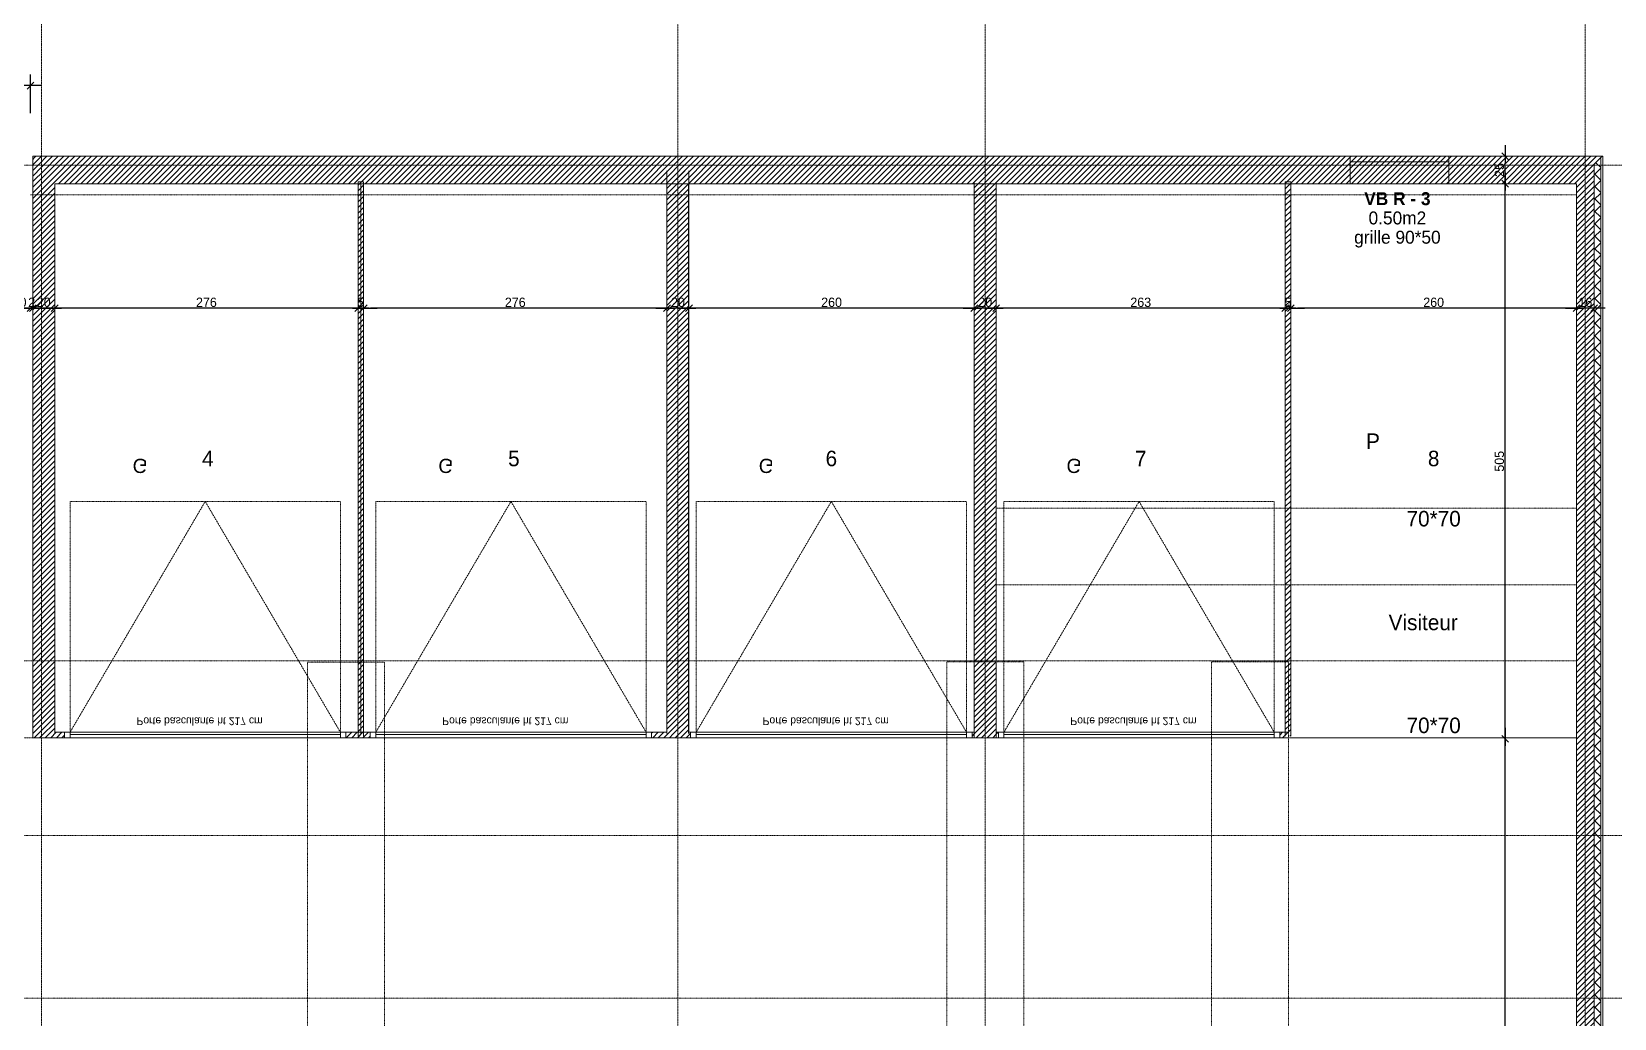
# Model space of a CAD drawing. Header units: millimetres. Extents: x -26249 to 60250, y -21218 to 23336.
# Drawn here: x 15202 to 16642, y -4505 to -3607 of the extents above; entities that cross this region are included whole.
import ezdxf

# ---------------------------------------------------------------- set-up
doc = ezdxf.new("R2010")
doc.units = ezdxf.units.MM
for name, pattern in [('Style de ligne -1', [0.41664, 0.20828, -0.20836]), ('Style de ligne -6', [1.04164, 0.625, -0.20828, 0.06943, -0.13893]), ('VW-01', [0.41656, 0.20828, -0.20828])]:
    doc.linetypes.add(name, pattern=pattern)
doc.layers.add('B BATI-structure', color=1, linetype='VW-01', lineweight=18, true_color=0xff0000)
doc.layers.add('C ANNOTATIONS-axes horizontaux', color=1, linetype='Style de ligne -1', lineweight=13, true_color=0xff0000)
for name, color, linetype, lineweight in [('B GÈnÈral_Hatch', 7, 'Continuous', 5), ('B Général', 7, 'Continuous', 5), ('C ANNOTATIONS-cotation', 7, 'Continuous', 5), ('C ANNOTATIONS-prestations', 7, 'Continuous', 5), ('C ANNOTATIONS-texte', 7, 'Continuous', 5)]:
    doc.layers.add(name, color=color, linetype=linetype, lineweight=lineweight)
doc.styles.add('Arial', font='arial.ttf')
doc.styles.add('Eurostile', font='')
doc.styles.add('Eurostile (bold)', font='')
doc.styles.get('Eurostile').set_extended_font_data('Eurostile')
doc.styles.get('Eurostile (bold)').set_extended_font_data('Eurostile', bold=True)
doc.dimstyles.new('100é', dxfattribs={"dimtxt": 20.229601, "dimasz": 6.232178, "dimexe": 10, "dimexo": 25, "dimgap": 1, "dimtad": 1, "dimdec": 1, "dimtxsty": 'Arial', "dimblk": 'VW_SLASH', "dimblk1": 'VW_SLASH', "dimblk2": 'VW_SLASH', "dimcen": 0, "dimdle": 10, "dimazin": 0, "dimtfac": 1, "dimtdec": 1, "dimtix": 1, "dimtmove": 0, "dimatfit": 0, "dimldrblk": 'VW_FILLEDARROW', "dimfxl": 25, "dimfxlon": 1, "dimfrac": 2, "dimtolj": 1, "dimarcsym": 0})
pattern_1 = [(45, (8993.1033, -8630.2194), (2.4253472, -2.6458333), [])]

# ---------------------------------------------------------------- blocks, each defined once
blk = doc.blocks.new('Parking Spaces-2')
at = {"layer": 'B Général', "color": 7, "linetype": 'Continuous', "lineweight": 5}
for p, q in [((0, 0), (0, 500)), ((278.5, 0), (278.5, 500)), ((557, 0), (557, 500)), ((0, 0), (557, 0))]:
    blk.add_line(p, q, dxfattribs=at)
at = {"layer": 'B Général', "color": 7, "extrusion": (0, 0, -1), "char_height": 14.12, "attachment_point": 5, "text_direction": (1, 0, 0), "line_spacing_factor": 0.894142, "style": 'Eurostile'}
for s, insert in [('4', (139.25, 250)), ('5', (417.75, 250))]:
    blk.add_mtext(s, dxfattribs=dict(at, insert=insert))
blk = doc.blocks.new('Parking Spaces-3')
at = {"layer": 'B Général', "color": 7, "linetype": 'Continuous', "lineweight": 5}
for p, q in [((0, 0), (0, 500)), ((260, 0), (260, 500)), ((0, 0), (260, 0))]:
    blk.add_line(p, q, dxfattribs=at)
at = {"layer": 'B Général', "color": 7, "extrusion": (0, 0, -1), "insert": (130, 250), "char_height": 14.1, "attachment_point": 5, "text_direction": (1, 0, 0), "line_spacing_factor": 0.894142, "style": 'Eurostile'}
blk.add_mtext('6', dxfattribs=at)
blk = doc.blocks.new('Parking Spaces-5')
at = {"layer": 'B Général', "color": 7, "linetype": 'Continuous', "lineweight": 5}
for p, q in [((0, 0), (0, 500)), ((263, 0), (263, 500)), ((0, 0), (263, 0))]:
    blk.add_line(p, q, dxfattribs=at)
at = {"layer": 'B Général', "color": 7, "extrusion": (0, 0, -1), "insert": (131.5, 250), "char_height": 14.1, "attachment_point": 5, "text_direction": (1, 0, 0), "line_spacing_factor": 0.894142, "style": 'Eurostile'}
blk.add_mtext('7', dxfattribs=at)
blk = doc.blocks.new('Parking Spaces-8')
at = {"layer": 'B Général', "color": 7, "linetype": 'Continuous', "lineweight": 5}
for p, q in [((0, 0), (0, 500)), ((260, 0), (260, 500)), ((0, 0), (260, 0))]:
    blk.add_line(p, q, dxfattribs=at)
at = {"layer": 'B Général', "color": 7, "extrusion": (0, 0, -1), "insert": (130, 250), "char_height": 14.1, "attachment_point": 5, "text_direction": (1, 0, 0), "line_spacing_factor": 0.894142, "style": 'Eurostile'}
blk.add_mtext('8', dxfattribs=at)
blk = doc.blocks.new('VW_SLASH')
at = {"color": 0, "linetype": 'ByBlock', "lineweight": -2}
blk.add_line((1.6, 0), (-1, 0), dxfattribs=at)
at = {"color": 0, "linetype": 'Continuous', "lineweight": 20, "flags": 128}
blk.add_lwpolyline([(0.5, 0.5), (-0.5, -0.5)], dxfattribs=at)
blk = doc.blocks.new('*D632')
at = {"layer": 'C ANNOTATIONS-cotation', "color": 0, "linetype": 'Continuous', "lineweight": -2, "transparency": 16777216}
blk.add_line((15194.8, -3859), (15187.2, -3859), dxfattribs=at)
at = {"layer": 'Defpoints', "color": 0, "linetype": 'Continuous', "transparency": 16777216}
for p in [(15181, -3811.1), (15201, -3813.4), (15181, -3859)]:
    blk.add_point(p, dxfattribs=at)
at = {"layer": 'C ANNOTATIONS-cotation', "color": 0, "linetype": 'Continuous', "lineweight": -2, "transparency": 16777216, "xscale": 6.232177734375, "yscale": 6.232177734375, "zscale": 6.232177734375, "rotation": 180}
blk.add_blockref('VW_SLASH', (15181, -3859), dxfattribs=at)
at = {"layer": 'C ANNOTATIONS-cotation', "color": 0, "linetype": 'Continuous', "lineweight": -2, "transparency": 16777216, "xscale": 6.232177734375, "yscale": 6.232177734375, "zscale": 6.232177734375}
blk.add_blockref('VW_SLASH', (15201, -3859), dxfattribs=at)
at = {"layer": 'C ANNOTATIONS-cotation', "color": 0, "linetype": 'Continuous', "lineweight": 5, "transparency": 16777216, "insert": (15191, -3853.7), "char_height": 8.47, "attachment_point": 5, "style": 'Eurostile'}
blk.add_mtext('\\A1;20', dxfattribs=at)
blk = doc.blocks.new('VW_FILLEDARROW')
at = {"linetype": 'Continuous', "lineweight": 0}
blk.add_hatch(color=0, dxfattribs=at).paths.add_polyline_path([(-1.6, 0.43), (0, 0), (-1.6, -0.43)])
at = {"color": 0, "linetype": 'Continuous', "lineweight": 5, "flags": 128}
blk.add_lwpolyline([(-1.6, 0.43), (0, 0), (-1.6, -0.43)], close=True, dxfattribs=at)
blk = doc.blocks.new('*D633')
at = {"layer": 'C ANNOTATIONS-cotation', "color": 0, "linetype": 'Continuous', "lineweight": -2, "transparency": 16777216}
for p, q in [((15194.8, -3859), (15188.5, -3859)), ((15203, -3859), (15201, -3859)), ((15209.2, -3859), (15215.5, -3859))]:
    blk.add_line(p, q, dxfattribs=at)
at = {"layer": 'Defpoints', "color": 0, "linetype": 'Continuous', "transparency": 16777216}
for p in [(15201, -3813.4), (15203, -3815.4), (15201, -3859)]:
    blk.add_point(p, dxfattribs=at)
at = {"layer": 'C ANNOTATIONS-cotation', "color": 0, "linetype": 'Continuous', "lineweight": -2, "transparency": 16777216, "xscale": 6.232177734375, "yscale": 6.232177734375, "zscale": 6.232177734375, "rotation": 180}
blk.add_blockref('VW_SLASH', (15203, -3859), dxfattribs=at)
at = {"layer": 'C ANNOTATIONS-cotation', "color": 0, "linetype": 'Continuous', "lineweight": -2, "transparency": 16777216, "xscale": 6.232177734375, "yscale": 6.232177734375, "zscale": 6.232177734375}
blk.add_blockref('VW_SLASH', (15201, -3859), dxfattribs=at)
at = {"layer": 'C ANNOTATIONS-cotation', "color": 0, "linetype": 'Continuous', "lineweight": 5, "transparency": 16777216, "insert": (15202, -3853.7), "char_height": 8.47, "attachment_point": 5, "style": 'Eurostile'}
blk.add_mtext('\\A1;2', dxfattribs=at)
blk = doc.blocks.new('*D634')
at = {"layer": 'C ANNOTATIONS-cotation', "color": 0, "linetype": 'Continuous', "lineweight": -2, "transparency": 16777216}
blk.add_line((15216.8, -3859), (15209.2, -3859), dxfattribs=at)
at = {"layer": 'Defpoints', "color": 0, "linetype": 'Continuous', "transparency": 16777216}
for p in [(15203, -3815.4), (15223, -3815.4), (15203, -3859)]:
    blk.add_point(p, dxfattribs=at)
at = {"layer": 'C ANNOTATIONS-cotation', "color": 0, "linetype": 'Continuous', "lineweight": -2, "transparency": 16777216, "xscale": 6.232177734375, "yscale": 6.232177734375, "zscale": 6.232177734375, "rotation": 180}
blk.add_blockref('VW_SLASH', (15203, -3859), dxfattribs=at)
at = {"layer": 'C ANNOTATIONS-cotation', "color": 0, "linetype": 'Continuous', "lineweight": -2, "transparency": 16777216, "xscale": 6.232177734375, "yscale": 6.232177734375, "zscale": 6.232177734375}
blk.add_blockref('VW_SLASH', (15223, -3859), dxfattribs=at)
at = {"layer": 'C ANNOTATIONS-cotation', "color": 0, "linetype": 'Continuous', "lineweight": 5, "transparency": 16777216, "insert": (15213, -3853.7), "char_height": 8.47, "attachment_point": 5, "style": 'Eurostile'}
blk.add_mtext('\\A1;20', dxfattribs=at)
blk = doc.blocks.new('*D635')
at = {"layer": 'C ANNOTATIONS-cotation', "color": 0, "linetype": 'Continuous', "lineweight": -2, "transparency": 16777216}
blk.add_line((15492.8, -3859), (15229.2, -3859), dxfattribs=at)
at = {"layer": 'Defpoints', "color": 0, "linetype": 'Continuous', "transparency": 16777216}
for p in [(15499, -3783.2), (15223, -3815.4), (15223, -3859)]:
    blk.add_point(p, dxfattribs=at)
at = {"layer": 'C ANNOTATIONS-cotation', "color": 0, "linetype": 'Continuous', "lineweight": -2, "transparency": 16777216, "xscale": 6.232177734375, "yscale": 6.232177734375, "zscale": 6.232177734375, "rotation": 180}
blk.add_blockref('VW_SLASH', (15223, -3859), dxfattribs=at)
at = {"layer": 'C ANNOTATIONS-cotation', "color": 0, "linetype": 'Continuous', "lineweight": -2, "transparency": 16777216, "xscale": 6.232177734375, "yscale": 6.232177734375, "zscale": 6.232177734375}
blk.add_blockref('VW_SLASH', (15499, -3859), dxfattribs=at)
at = {"layer": 'C ANNOTATIONS-cotation', "color": 0, "linetype": 'Continuous', "lineweight": 5, "transparency": 16777216, "insert": (15361, -3853.7), "char_height": 8.47, "attachment_point": 5, "style": 'Eurostile'}
blk.add_mtext('\\A1;276', dxfattribs=at)
blk = doc.blocks.new('*D636')
at = {"layer": 'C ANNOTATIONS-cotation', "color": 0, "linetype": 'Continuous', "lineweight": -2, "transparency": 16777216}
for p, q in [((15492.8, -3859), (15486.5, -3859)), ((15504, -3859), (15499, -3859)), ((15510.2, -3859), (15516.5, -3859))]:
    blk.add_line(p, q, dxfattribs=at)
at = {"layer": 'Defpoints', "color": 0, "linetype": 'Continuous', "transparency": 16777216}
for p in [(15504, -3771.7), (15499, -3783.2), (15499, -3859)]:
    blk.add_point(p, dxfattribs=at)
at = {"layer": 'C ANNOTATIONS-cotation', "color": 0, "linetype": 'Continuous', "lineweight": -2, "transparency": 16777216, "xscale": 6.232177734375, "yscale": 6.232177734375, "zscale": 6.232177734375}
blk.add_blockref('VW_SLASH', (15499, -3859), dxfattribs=at)
at = {"layer": 'C ANNOTATIONS-cotation', "color": 0, "linetype": 'Continuous', "lineweight": -2, "transparency": 16777216, "xscale": 6.232177734375, "yscale": 6.232177734375, "zscale": 6.232177734375, "rotation": 180}
blk.add_blockref('VW_SLASH', (15504, -3859), dxfattribs=at)
at = {"layer": 'C ANNOTATIONS-cotation', "color": 0, "linetype": 'Continuous', "lineweight": 5, "transparency": 16777216, "insert": (15501.5, -3853.7), "char_height": 8.47, "attachment_point": 5, "style": 'Eurostile'}
blk.add_mtext('\\A1;5', dxfattribs=at)
blk = doc.blocks.new('*D637')
at = {"layer": 'C ANNOTATIONS-cotation', "color": 0, "linetype": 'Continuous', "lineweight": -2, "transparency": 16777216}
blk.add_line((15773.8, -3859), (15510.2, -3859), dxfattribs=at)
at = {"layer": 'Defpoints', "color": 0, "linetype": 'Continuous', "transparency": 16777216}
for p in [(15504, -3771.7), (15780, -3820.5), (15504, -3859)]:
    blk.add_point(p, dxfattribs=at)
at = {"layer": 'C ANNOTATIONS-cotation', "color": 0, "linetype": 'Continuous', "lineweight": -2, "transparency": 16777216, "xscale": 6.232177734375, "yscale": 6.232177734375, "zscale": 6.232177734375, "rotation": 180}
blk.add_blockref('VW_SLASH', (15504, -3859), dxfattribs=at)
at = {"layer": 'C ANNOTATIONS-cotation', "color": 0, "linetype": 'Continuous', "lineweight": -2, "transparency": 16777216, "xscale": 6.232177734375, "yscale": 6.232177734375, "zscale": 6.232177734375}
blk.add_blockref('VW_SLASH', (15780, -3859), dxfattribs=at)
at = {"layer": 'C ANNOTATIONS-cotation', "color": 0, "linetype": 'Continuous', "lineweight": 5, "transparency": 16777216, "insert": (15642, -3853.7), "char_height": 8.47, "attachment_point": 5, "style": 'Eurostile'}
blk.add_mtext('\\A1;276', dxfattribs=at)
blk = doc.blocks.new('*D638')
at = {"layer": 'C ANNOTATIONS-cotation', "color": 0, "linetype": 'Continuous', "lineweight": -2, "transparency": 16777216}
blk.add_line((15793.8, -3859), (15786.2, -3859), dxfattribs=at)
at = {"layer": 'Defpoints', "color": 0, "linetype": 'Continuous', "transparency": 16777216}
for p in [(15780, -3820.5), (15800, -3818.7), (15780, -3859)]:
    blk.add_point(p, dxfattribs=at)
at = {"layer": 'C ANNOTATIONS-cotation', "color": 0, "linetype": 'Continuous', "lineweight": -2, "transparency": 16777216, "xscale": 6.232177734375, "yscale": 6.232177734375, "zscale": 6.232177734375, "rotation": 180}
blk.add_blockref('VW_SLASH', (15780, -3859), dxfattribs=at)
at = {"layer": 'C ANNOTATIONS-cotation', "color": 0, "linetype": 'Continuous', "lineweight": -2, "transparency": 16777216, "xscale": 6.232177734375, "yscale": 6.232177734375, "zscale": 6.232177734375}
blk.add_blockref('VW_SLASH', (15800, -3859), dxfattribs=at)
at = {"layer": 'C ANNOTATIONS-cotation', "color": 0, "linetype": 'Continuous', "lineweight": 5, "transparency": 16777216, "insert": (15790, -3853.7), "char_height": 8.47, "attachment_point": 5, "style": 'Eurostile'}
blk.add_mtext('\\A1;20', dxfattribs=at)
blk = doc.blocks.new('*D639')
at = {"layer": 'C ANNOTATIONS-cotation', "color": 0, "linetype": 'Continuous', "lineweight": -2, "transparency": 16777216}
blk.add_line((16053.4, -3859), (15806.2, -3859), dxfattribs=at)
at = {"layer": 'Defpoints', "color": 0, "linetype": 'Continuous', "transparency": 16777216}
for p in [(15800, -3818.7), (16059.6, -3818.7), (15800, -3859)]:
    blk.add_point(p, dxfattribs=at)
at = {"layer": 'C ANNOTATIONS-cotation', "color": 0, "linetype": 'Continuous', "lineweight": -2, "transparency": 16777216, "xscale": 6.232177734375, "yscale": 6.232177734375, "zscale": 6.232177734375, "rotation": 180}
blk.add_blockref('VW_SLASH', (15800, -3859), dxfattribs=at)
at = {"layer": 'C ANNOTATIONS-cotation', "color": 0, "linetype": 'Continuous', "lineweight": -2, "transparency": 16777216, "xscale": 6.232177734375, "yscale": 6.232177734375, "zscale": 6.232177734375}
blk.add_blockref('VW_SLASH', (16059.6, -3859), dxfattribs=at)
at = {"layer": 'C ANNOTATIONS-cotation', "color": 0, "linetype": 'Continuous', "lineweight": 5, "transparency": 16777216, "insert": (15929.8, -3853.7), "char_height": 8.47, "attachment_point": 5, "style": 'Eurostile'}
blk.add_mtext('\\A1;260', dxfattribs=at)
blk = doc.blocks.new('*D640')
at = {"layer": 'C ANNOTATIONS-cotation', "color": 0, "linetype": 'Continuous', "lineweight": -2, "transparency": 16777216}
blk.add_line((16073.4, -3859), (16065.8, -3859), dxfattribs=at)
at = {"layer": 'Defpoints', "color": 0, "linetype": 'Continuous', "transparency": 16777216}
for p in [(16059.6, -3818.7), (16079.6, -3818.7), (16059.6, -3859)]:
    blk.add_point(p, dxfattribs=at)
at = {"layer": 'C ANNOTATIONS-cotation', "color": 0, "linetype": 'Continuous', "lineweight": -2, "transparency": 16777216, "xscale": 6.232177734375, "yscale": 6.232177734375, "zscale": 6.232177734375, "rotation": 180}
blk.add_blockref('VW_SLASH', (16059.6, -3859), dxfattribs=at)
at = {"layer": 'C ANNOTATIONS-cotation', "color": 0, "linetype": 'Continuous', "lineweight": -2, "transparency": 16777216, "xscale": 6.232177734375, "yscale": 6.232177734375, "zscale": 6.232177734375}
blk.add_blockref('VW_SLASH', (16079.6, -3859), dxfattribs=at)
at = {"layer": 'C ANNOTATIONS-cotation', "color": 0, "linetype": 'Continuous', "lineweight": 5, "transparency": 16777216, "insert": (16069.6, -3853.7), "char_height": 8.47, "attachment_point": 5, "style": 'Eurostile'}
blk.add_mtext('\\A1;20', dxfattribs=at)
blk = doc.blocks.new('*D641')
at = {"layer": 'C ANNOTATIONS-cotation', "color": 0, "linetype": 'Continuous', "lineweight": -2, "transparency": 16777216}
blk.add_line((16336.4, -3859), (16085.8, -3859), dxfattribs=at)
at = {"layer": 'Defpoints', "color": 0, "linetype": 'Continuous', "transparency": 16777216}
for p in [(16079.6, -3818.7), (16342.6, -3838.2), (16079.6, -3859)]:
    blk.add_point(p, dxfattribs=at)
at = {"layer": 'C ANNOTATIONS-cotation', "color": 0, "linetype": 'Continuous', "lineweight": -2, "transparency": 16777216, "xscale": 6.232177734375, "yscale": 6.232177734375, "zscale": 6.232177734375, "rotation": 180}
blk.add_blockref('VW_SLASH', (16079.6, -3859), dxfattribs=at)
at = {"layer": 'C ANNOTATIONS-cotation', "color": 0, "linetype": 'Continuous', "lineweight": -2, "transparency": 16777216, "xscale": 6.232177734375, "yscale": 6.232177734375, "zscale": 6.232177734375}
blk.add_blockref('VW_SLASH', (16342.6, -3859), dxfattribs=at)
at = {"layer": 'C ANNOTATIONS-cotation', "color": 0, "linetype": 'Continuous', "lineweight": 5, "transparency": 16777216, "insert": (16211.1, -3853.7), "char_height": 8.47, "attachment_point": 5, "style": 'Eurostile'}
blk.add_mtext('\\A1;263', dxfattribs=at)
blk = doc.blocks.new('*D642')
at = {"layer": 'C ANNOTATIONS-cotation', "color": 0, "linetype": 'Continuous', "lineweight": -2, "transparency": 16777216}
for p, q in [((16336.4, -3859), (16330.1, -3859)), ((16347.6, -3859), (16342.6, -3859)), ((16353.8, -3859), (16360.1, -3859))]:
    blk.add_line(p, q, dxfattribs=at)
at = {"layer": 'Defpoints', "color": 0, "linetype": 'Continuous', "transparency": 16777216}
for p in [(16342.6, -3838.2), (16347.6, -3841.1), (16342.6, -3859)]:
    blk.add_point(p, dxfattribs=at)
at = {"layer": 'C ANNOTATIONS-cotation', "color": 0, "linetype": 'Continuous', "lineweight": -2, "transparency": 16777216, "xscale": 6.232177734375, "yscale": 6.232177734375, "zscale": 6.232177734375}
blk.add_blockref('VW_SLASH', (16342.6, -3859), dxfattribs=at)
at = {"layer": 'C ANNOTATIONS-cotation', "color": 0, "linetype": 'Continuous', "lineweight": -2, "transparency": 16777216, "xscale": 6.232177734375, "yscale": 6.232177734375, "zscale": 6.232177734375, "rotation": 180}
blk.add_blockref('VW_SLASH', (16347.6, -3859), dxfattribs=at)
at = {"layer": 'C ANNOTATIONS-cotation', "color": 0, "linetype": 'Continuous', "lineweight": 5, "transparency": 16777216, "insert": (16345.1, -3853.7), "char_height": 8.47, "attachment_point": 5, "style": 'Eurostile'}
blk.add_mtext('\\A1;5', dxfattribs=at)
blk = doc.blocks.new('*D643')
at = {"layer": 'C ANNOTATIONS-cotation', "color": 0, "linetype": 'Continuous', "lineweight": -2, "transparency": 16777216}
blk.add_line((16601.4, -3859), (16353.8, -3859), dxfattribs=at)
at = {"layer": 'Defpoints', "color": 0, "linetype": 'Continuous', "transparency": 16777216}
for p in [(16607.6, -3822.2), (16347.6, -3841.1), (16347.6, -3859)]:
    blk.add_point(p, dxfattribs=at)
at = {"layer": 'C ANNOTATIONS-cotation', "color": 0, "linetype": 'Continuous', "lineweight": -2, "transparency": 16777216, "xscale": 6.232177734375, "yscale": 6.232177734375, "zscale": 6.232177734375, "rotation": 180}
blk.add_blockref('VW_SLASH', (16347.6, -3859), dxfattribs=at)
at = {"layer": 'C ANNOTATIONS-cotation', "color": 0, "linetype": 'Continuous', "lineweight": -2, "transparency": 16777216, "xscale": 6.232177734375, "yscale": 6.232177734375, "zscale": 6.232177734375}
blk.add_blockref('VW_SLASH', (16607.6, -3859), dxfattribs=at)
at = {"layer": 'C ANNOTATIONS-cotation', "color": 0, "linetype": 'Continuous', "lineweight": 5, "transparency": 16777216, "insert": (16477.6, -3853.7), "char_height": 8.47, "attachment_point": 5, "style": 'Eurostile'}
blk.add_mtext('\\A1;260', dxfattribs=at)
blk = doc.blocks.new('*D644')
at = {"layer": 'C ANNOTATIONS-cotation', "color": 0, "linetype": 'Continuous', "lineweight": -2, "transparency": 16777216}
blk.add_line((16617.4, -3859), (16613.8, -3859), dxfattribs=at)
at = {"layer": 'Defpoints', "color": 0, "linetype": 'Continuous', "transparency": 16777216}
for p in [(16607.6, -3822.2), (16623.6, -3822.2), (16607.6, -3859)]:
    blk.add_point(p, dxfattribs=at)
at = {"layer": 'C ANNOTATIONS-cotation', "color": 0, "linetype": 'Continuous', "lineweight": -2, "transparency": 16777216, "xscale": 6.232177734375, "yscale": 6.232177734375, "zscale": 6.232177734375, "rotation": 180}
blk.add_blockref('VW_SLASH', (16607.6, -3859), dxfattribs=at)
at = {"layer": 'C ANNOTATIONS-cotation', "color": 0, "linetype": 'Continuous', "lineweight": -2, "transparency": 16777216, "xscale": 6.232177734375, "yscale": 6.232177734375, "zscale": 6.232177734375}
blk.add_blockref('VW_SLASH', (16623.6, -3859), dxfattribs=at)
at = {"layer": 'C ANNOTATIONS-cotation', "color": 0, "linetype": 'Continuous', "lineweight": 5, "transparency": 16777216, "insert": (16615.6, -3853.7), "char_height": 8.47, "attachment_point": 5, "style": 'Eurostile'}
blk.add_mtext('\\A1;16', dxfattribs=at)
blk = doc.blocks.new('*D645')
at = {"layer": 'C ANNOTATIONS-cotation', "color": 0, "linetype": 'Continuous', "lineweight": -2, "transparency": 16777216}
blk.add_line((16542.6, -3739.6), (16542.6, -3727.1), dxfattribs=at)
at = {"layer": 'Defpoints', "color": 0, "linetype": 'Continuous', "transparency": 16777216}
for p in [(16542.6, -3720.8), (16568.1, -3720.8), (16568.1, -3745.8)]:
    blk.add_point(p, dxfattribs=at)
at = {"layer": 'C ANNOTATIONS-cotation', "color": 0, "linetype": 'Continuous', "lineweight": -2, "transparency": 16777216, "xscale": 6.232177734375, "yscale": 6.232177734375, "zscale": 6.232177734375}
for p, rotation in [((16542.6, -3720.8), 90), ((16542.6, -3745.8), 270)]:
    blk.add_blockref('VW_SLASH', p, dxfattribs=dict(at, rotation=rotation))
at = {"layer": 'C ANNOTATIONS-cotation', "color": 0, "linetype": 'Continuous', "lineweight": 5, "transparency": 16777216, "insert": (16537.4, -3733.3), "char_height": 8.47, "attachment_point": 5, "rotation": 90, "style": 'Eurostile'}
blk.add_mtext('\\A1;25', dxfattribs=at)
blk = doc.blocks.new('*D646')
at = {"layer": 'C ANNOTATIONS-cotation', "color": 0, "linetype": 'Continuous', "lineweight": -2, "transparency": 16777216}
blk.add_line((16542.6, -4244.6), (16542.6, -3752.1), dxfattribs=at)
at = {"layer": 'Defpoints', "color": 0, "linetype": 'Continuous', "transparency": 16777216}
for p in [(16542.6, -3745.8), (16568.1, -3745.8), (16347.6, -4250.8)]:
    blk.add_point(p, dxfattribs=at)
at = {"layer": 'C ANNOTATIONS-cotation', "color": 0, "linetype": 'Continuous', "lineweight": -2, "transparency": 16777216, "xscale": 6.232177734375, "yscale": 6.232177734375, "zscale": 6.232177734375}
for p, rotation in [((16542.6, -3745.8), 90), ((16542.6, -4250.8), 270)]:
    blk.add_blockref('VW_SLASH', p, dxfattribs=dict(at, rotation=rotation))
at = {"layer": 'C ANNOTATIONS-cotation', "color": 0, "linetype": 'Continuous', "lineweight": 5, "transparency": 16777216, "insert": (16537.4, -3998.3), "char_height": 8.47, "attachment_point": 5, "rotation": 90, "style": 'Eurostile'}
blk.add_mtext('\\A1;505', dxfattribs=at)
blk = doc.blocks.new('*D647')
at = {"layer": 'C ANNOTATIONS-cotation', "color": 0, "linetype": 'Continuous', "lineweight": -2, "transparency": 16777216}
blk.add_line((16542.6, -4844.6), (16542.6, -4257.1), dxfattribs=at)
at = {"layer": 'Defpoints', "color": 0, "linetype": 'Continuous', "transparency": 16777216}
for p in [(16347.6, -4250.8), (16542.6, -4250.8), (16345.6, -4850.8)]:
    blk.add_point(p, dxfattribs=at)
at = {"layer": 'C ANNOTATIONS-cotation', "color": 0, "linetype": 'Continuous', "lineweight": -2, "transparency": 16777216, "xscale": 6.232177734375, "yscale": 6.232177734375, "zscale": 6.232177734375}
for p, rotation in [((16542.6, -4250.8), 90), ((16542.6, -4850.8), 270)]:
    blk.add_blockref('VW_SLASH', p, dxfattribs=dict(at, rotation=rotation))
at = {"layer": 'C ANNOTATIONS-cotation', "color": 0, "linetype": 'Continuous', "lineweight": 5, "transparency": 16777216, "insert": (16537.4, -4550.8), "char_height": 8.47, "attachment_point": 5, "rotation": 90, "style": 'Eurostile'}
blk.add_mtext('\\A1;600', dxfattribs=at)
blk = doc.blocks.new('Porte basculante ht200cm')
at = {"layer": 'B Général', "color": 7, "linetype": 'Style de ligne -1', "lineweight": 5}
for p, q in [((-123, -2.5), (0, -212.5)), ((0, -212.5), (123, -2.5))]:
    blk.add_line(p, q, dxfattribs=at)
at = {"layer": 'B Général', "color": 7, "linetype": 'Continuous', "lineweight": 5, "flags": 128}
for points in [[(-128, 2.5), (128, 2.5), (128, -2.5), (-128, -2.5)], [(-123, 2.5), (123, 2.5), (123, -0.5), (-123, -0.5)]]:
    blk.add_lwpolyline(points, close=True, dxfattribs=at)
at = {"layer": 'B Général', "flags": 128}
for points in [[(-128, 2.5), (-123, 2.5), (-123, -2.5), (-128, -2.5)], [(123, 2.5), (128, 2.5), (128, -2.5), (123, -2.5)]]:
    blk.add_lwpolyline(points, close=True, dxfattribs=at)
at = {"layer": 'B Général', "color": 7, "linetype": 'Style de ligne -1', "lineweight": 5, "flags": 128}
blk.add_lwpolyline([(-123, -2.5), (123, -2.5), (123, -212.5), (-123, -212.5)], close=True, dxfattribs=at)
at = {"layer": 'B Général', "insert": (-66, -238.4), "char_height": 12.9, "attachment_point": 1, "line_spacing_factor": 0.894142, "style": 'Eurostile'}
blk.add_mtext('G', dxfattribs=at)
at = {"layer": 'C ANNOTATIONS-prestations', "insert": (-62.6, -9), "char_height": 7.059, "attachment_point": 1, "line_spacing_factor": 0.894142, "style": 'Eurostile'}
blk.add_mtext('Porte basculante ht 217 cm', dxfattribs=at)
blk = doc.blocks.new('*D683')
at = {"layer": 'C ANNOTATIONS-prestations', "color": 0, "lineweight": -2, "transparency": 16777216}
for p, q in [((13521, -3681.5), (13521, -3646.5)), ((13527.2, -3656.5), (15194.8, -3656.5)), ((15201, -3681.5), (15201, -3646.5))]:
    blk.add_line(p, q, dxfattribs=at)
at = {"layer": 'Defpoints', "color": 0, "transparency": 16777216}
for p in [(15201, -3656.5), (13521, -3720.8), (15201, -3720.8)]:
    blk.add_point(p, dxfattribs=at)
at = {"layer": 'C ANNOTATIONS-prestations', "color": 0, "lineweight": -2, "transparency": 16777216, "xscale": 6.232177734375, "yscale": 6.232177734375, "zscale": 6.232177734375, "rotation": 180}
blk.add_blockref('VW_SLASH', (13521, -3656.5), dxfattribs=at)
at = {"layer": 'C ANNOTATIONS-prestations', "color": 0, "lineweight": -2, "transparency": 16777216, "xscale": 6.232177734375, "yscale": 6.232177734375, "zscale": 6.232177734375}
blk.add_blockref('VW_SLASH', (15201, -3656.5), dxfattribs=at)
at = {"layer": 'C ANNOTATIONS-prestations', "color": 0, "transparency": 16777216, "insert": (14361, -3645.1), "char_height": 20.23, "attachment_point": 5, "style": 'Arial'}
blk.add_mtext('\\A1;1680', dxfattribs=at)

msp = doc.modelspace()

# ---------------------------------------------------------------- hatches: boundary and pattern name
at = {"layer": 'B GÈnÈral_Hatch', "linetype": 'Continuous', "lineweight": 5}
h = msp.add_hatch(dxfattribs=at)
h.set_pattern_fill('50_BETON', style=0, pattern_type=2)
h.set_pattern_definition(pattern_1)
h.paths.add_polyline_path([(15202.991, -4249.831), (15222.991, -4244.831), (15222.991, -3745.831), (15202.991, -3720.831)])
h = msp.add_hatch(dxfattribs=at)
h.set_pattern_fill('50_BETON', style=0, pattern_type=2)
h.set_pattern_definition(pattern_1)
h.paths.add_polyline_path([(16631.588, -3720.831), (15202.991, -3720.831), (15222.991, -3745.831), (16607.588, -3745.831)])
h = msp.add_hatch(dxfattribs=at)
h.set_pattern_fill('50_BETON', style=0, pattern_type=2)
h.set_pattern_definition(pattern_1)
h.paths.add_polyline_path([(16607.588, -5353.793), (16623.588, -5378.793), (16623.588, -3729.164), (16607.588, -3745.831)])
at = {"layer": 'B GÈnÈral_Hatch', "linetype": 'Continuous', "lineweight": 5, "true_color": 0x808080}
h = msp.add_hatch(dxfattribs=at)
h.set_pattern_fill('02_ISOLANT', color=8, angle=90, style=0, pattern_type=2)
h.set_pattern_definition([(135, (8993.103, -8630.2194), (-5.656854, -5.656854), []), (225, (8993.103, -8630.2194), (-5.656854, 5.656854), [])])
h.paths.add_polyline_path([(16623.588, -5353.793), (16629.588, -5353.793), (16629.588, -3722.914), (16623.588, -3729.164)])
at = {"layer": 'B GÈnÈral_Hatch', "linetype": 'Continuous', "lineweight": 5}
h = msp.add_hatch(dxfattribs=at)
h.set_pattern_fill('50_BETON', style=0, pattern_type=2)
h.set_pattern_definition(pattern_1)
h.paths.add_polyline_path([(15498.991, -4248.331), (15503.991, -4248.331), (15503.991, -3743.954), (15498.991, -3743.954)])
h = msp.add_hatch(dxfattribs=at)
h.set_pattern_fill('50_BETON', style=0, pattern_type=2)
h.set_pattern_definition(pattern_1)
h.paths.add_polyline_path([(15779.859, -3733.954), (15779.859, -4244.831), (15799.859, -4249.831), (15799.859, -3733.954)])
h = msp.add_hatch(dxfattribs=at)
h.set_pattern_fill('50_BETON', style=0, pattern_type=2)
h.set_pattern_definition(pattern_1)
h.paths.add_polyline_path([(16342.588, -4248.331), (16347.588, -4248.331), (16347.588, -3743.954), (16342.588, -3743.954)])
h = msp.add_hatch(dxfattribs=at)
h.set_pattern_fill('50_BETON', style=0, pattern_type=2)
h.set_pattern_definition(pattern_1)
h.paths.add_polyline_path([(16079.588, -3744.831), (16059.588, -3744.831), (16059.588, -4249.831), (16079.588, -4249.831)])
h = msp.add_hatch(dxfattribs=at)
h.set_pattern_fill('50_BETON', style=0, pattern_type=2)
h.set_pattern_definition(pattern_1)
h.paths.add_polyline_path([(15231.915, -4244.831), (15222.991, -4244.831), (15202.991, -4249.831), (15231.915, -4249.831)])
h = msp.add_hatch(dxfattribs=at)
h.set_pattern_fill('50_BETON', style=0, pattern_type=2)
h.set_pattern_definition(pattern_1)
h.paths.add_polyline_path([(15487.915, -4244.831), (15487.915, -4249.831), (15510.068, -4249.831), (15510.068, -4244.831)])
h = msp.add_hatch(dxfattribs=at)
h.set_pattern_fill('50_BETON', style=0, pattern_type=2)
h.set_pattern_definition(pattern_1)
h.paths.add_polyline_path([(15799.588, -4249.831), (15779.588, -4244.831), (15766.068, -4244.831), (15766.068, -4249.831)])
h = msp.add_hatch(dxfattribs=at)
h.set_pattern_fill('50_BETON', style=0, pattern_type=2)
h.set_pattern_definition(pattern_1)
h.paths.add_polyline_path([(15801.588, -4244.831), (15799.588, -4244.831), (15799.588, -4249.831), (15801.588, -4249.831)])
h = msp.add_hatch(dxfattribs=at)
h.set_pattern_fill('50_BETON', style=0, pattern_type=2)
h.set_pattern_definition(pattern_1)
h.paths.add_polyline_path([(16057.588, -4244.831), (16057.588, -4249.831), (16059.588, -4249.831), (16059.588, -4244.831)])
h = msp.add_hatch(dxfattribs=at)
h.set_pattern_fill('50_BETON', style=0, pattern_type=2)
h.set_pattern_definition(pattern_1)
h.paths.add_polyline_path([(16079.588, -4244.831), (16079.588, -4249.831), (16081.588, -4249.831), (16081.588, -4244.831)])
h = msp.add_hatch(dxfattribs=at)
h.set_pattern_fill('50_BETON', style=0, pattern_type=2)
h.set_pattern_definition(pattern_1)
h.paths.add_polyline_path([(16337.588, -4244.831), (16337.588, -4249.831), (16345.088, -4249.831), (16345.088, -4244.831)])

# ---------------------------------------------------------------- linework, layer by layer
at = {"layer": 'B BATI-structure', "flags": 128}
for points in [[(16607.588, -4110.831), (16607.588, -4040.831), (16079.588, -4040.831), (16079.588, -4110.831)], [(14196.068, -4249.831), (16607.588, -4249.831), (16607.588, -4179.831), (14196.068, -4179.831)], [(15522.991, -4920.96), (15522.991, -4180.942), (15452.991, -4180.942), (15452.991, -4920.96)], [(16104.588, -4920.849), (16104.588, -4180.831), (16034.588, -4180.831), (16034.588, -4920.849)], [(16345.588, -4920.849), (16345.588, -4180.831), (16275.588, -4180.831), (16275.588, -4920.849)]]:
    msp.add_lwpolyline(points, close=True, dxfattribs=at)
at = {"layer": 'B Général', "color": 1, "linetype": 'Style de ligne -6', "lineweight": 13, "true_color": 0xff0000}
for p, q in [((15789.991, -5344.831), (15789.991, -2809.831)), ((16069.588, -5344.831), (16069.588, -2809.831)), ((16615.588, -5344.831), (16615.588, -2809.831))]:
    msp.add_line(p, q, dxfattribs=at)
at = {"layer": 'B Général', "color": 7, "linetype": 'Continuous', "lineweight": 18}
for p, q in [((15202.991, -3720.831), (15202.991, -4249.831)), ((15202.991, -3720.831), (16631.588, -3720.831)), ((16623.588, -3729.164), (16623.588, -5353.793)), ((15498.991, -4248.331), (15498.991, -3743.954)), ((15503.991, -4248.331), (15503.991, -3743.954)), ((15779.859, -4244.831), (15779.859, -3733.954)), ((15799.859, -4244.831), (15799.859, -3733.954)), ((16342.588, -4248.331), (16342.588, -3743.954)), ((16347.588, -4248.331), (16347.588, -3743.954)), ((15222.991, -3745.831), (15222.991, -4244.831)), ((15232.991, -3745.831), (16607.588, -3745.831)), ((16059.588, -4249.831), (16059.588, -3744.831)), ((16079.588, -4249.831), (16079.588, -3744.831)), ((16607.588, -3745.831), (16607.588, -5353.793)), ((15222.991, -4244.831), (15231.915, -4244.831)), ((15487.915, -4244.831), (15510.068, -4244.831)), ((15766.068, -4244.831), (15779.588, -4244.831)), ((15799.588, -4244.831), (15801.588, -4244.831)), ((16057.588, -4244.831), (16059.588, -4244.831)), ((16079.588, -4244.831), (16081.588, -4244.831)), ((16337.588, -4244.831), (16345.088, -4244.831)), ((15202.991, -4249.831), (15231.915, -4249.831)), ((15487.915, -4249.831), (15510.068, -4249.831)), ((15766.068, -4249.831), (15799.588, -4249.831)), ((15799.588, -4249.831), (15801.588, -4249.831)), ((16057.588, -4249.831), (16059.588, -4249.831)), ((16079.588, -4249.831), (16081.588, -4249.831)), ((16337.588, -4249.831), (16345.088, -4249.831))]:
    msp.add_line(p, q, dxfattribs=at)
at = {"layer": 'B Général', "color": 7, "linetype": 'Continuous', "lineweight": 5}
for p, q in [((15202.991, -3720.831), (15202.991, -4249.831)), ((15202.991, -3720.831), (16631.588, -3720.831)), ((16623.588, -3729.164), (16623.588, -5353.793)), ((16629.588, -3722.914), (16629.588, -5353.793)), ((15503.991, -3743.954), (15498.991, -3743.954)), ((15498.991, -4248.331), (15498.991, -3743.954)), ((15503.991, -4248.331), (15503.991, -3743.954)), ((15779.859, -4244.831), (15779.859, -3733.954)), ((15799.859, -4244.831), (15799.859, -3733.954)), ((16347.588, -3743.954), (16342.588, -3743.954)), ((16342.588, -4248.331), (16342.588, -3743.954)), ((16347.588, -4248.331), (16347.588, -3743.954)), ((15222.991, -3745.831), (15222.991, -4244.831)), ((15232.991, -3745.831), (16607.588, -3745.831)), ((16059.588, -4249.831), (16059.588, -3744.831)), ((16079.588, -4249.831), (16079.588, -3744.831)), ((15222.991, -4244.831), (15231.915, -4244.831)), ((15231.915, -4249.831), (15231.915, -4244.831)), ((15487.915, -4244.831), (15510.068, -4244.831)), ((15487.915, -4249.831), (15487.915, -4244.831)), ((15510.068, -4249.831), (15510.068, -4244.831)), ((15766.068, -4244.831), (15779.588, -4244.831)), ((15766.068, -4249.831), (15766.068, -4244.831)), ((15799.588, -4244.831), (15801.588, -4244.831)), ((15801.588, -4249.831), (15801.588, -4244.831)), ((16057.588, -4244.831), (16059.588, -4244.831)), ((16057.588, -4249.831), (16057.588, -4244.831)), ((16059.588, -4249.831), (16059.588, -4244.831)), ((16079.588, -4244.831), (16081.588, -4244.831)), ((16079.588, -4249.831), (16079.588, -4244.831)), ((16081.588, -4249.831), (16081.588, -4244.831)), ((16337.588, -4244.831), (16345.088, -4244.831)), ((16337.588, -4249.831), (16337.588, -4244.831)), ((15202.991, -4249.831), (15231.915, -4249.831)), ((15487.915, -4249.831), (15510.068, -4249.831)), ((15766.068, -4249.831), (15799.588, -4249.831)), ((15799.588, -4249.831), (15801.588, -4249.831)), ((16057.588, -4249.831), (16059.588, -4249.831)), ((16079.588, -4249.831), (16059.588, -4249.831)), ((16079.588, -4249.831), (16081.588, -4249.831)), ((16337.588, -4249.831), (16345.088, -4249.831)), ((16347.588, -4249.831), (16607.588, -4249.831))]:
    msp.add_line(p, q, dxfattribs=at)
at = {"layer": 'B Général', "color": 7, "linetype": 'Continuous', "lineweight": 13}
for p, q in [((16629.588, -3722.914), (16629.588, -5353.793)), ((16631.588, -3720.831), (16631.588, -5353.793)), ((16631.588, -3720.831), (16631.588, -5353.793)), ((16607.588, -3745.831), (16607.588, -4850.831))]:
    msp.add_line(p, q, dxfattribs=at)
at = {"layer": 'B Général', "color": 250, "linetype": 'VW-01', "true_color": 0x444444}
msp.add_line((15200.991, -3755.831), (16607.588, -3755.831), dxfattribs=at)
at = {"layer": 'B Général', "color": 1, "linetype": 'Style de ligne -6', "lineweight": 13, "true_color": 0xff0000, "flags": 128}
msp.add_lwpolyline([(15267.916, -2809.831), (15267.916, -2893.331), (15210.991, -2942.331), (15210.991, -5544.831)], dxfattribs=at)
at = {"layer": 'B Général', "flags": 128}
msp.add_lwpolyline([(16401.492, -3745.831), (16401.492, -3720.831), (16491.492, -3720.831), (16491.492, -3745.831)], close=True, dxfattribs=at)
at = {"layer": 'C ANNOTATIONS-axes horizontaux', "color": 5, "true_color": 0x0000ff}
for p, q in [((21363.916, -3728.831), (11953.916, -3728.831)), ((21363.916, -4338.831), (11953.916, -4338.831)), ((21363.916, -4486.831), (11953.916, -4486.831))]:
    msp.add_line(p, q, dxfattribs=at)
at = {"layer": 'C ANNOTATIONS-texte', "flags": 128}
msp.add_lwpolyline([(16401.492, -3725.831), (16401.492, -3720.831), (16491.492, -3720.831), (16491.492, -3725.831)], close=True, dxfattribs=at)

# ---------------------------------------------------------------- block references
at = {"layer": 'B Général', "color": 7, "xscale": -1}
for name, p, rotation in [('Parking Spaces-2', (15222.991, -3745.831), 179.9999999973625), ('Parking Spaces-3', (15799.588, -3745.831), 179.9999999973625), ('Parking Spaces-5', (16079.588, -3745.831), 179.9999999973625), ('Parking Spaces-8', (16347.588, -3745.831), 179.9999999973625), ('Porte basculante ht200cm', (15359.915, -4247.331), 180), ('Porte basculante ht200cm', (15638.068, -4247.331), 180), ('Porte basculante ht200cm', (15929.588, -4247.331), 180), ('Porte basculante ht200cm', (16209.588, -4247.331), 180.0000000291563)]:
    msp.add_blockref(name, p, dxfattribs=dict(at, rotation=rotation))

# ---------------------------------------------------------------- texts
at = {"layer": 'B BATI-structure', "color": 1, "true_color": 0xff0000, "char_height": 14.118, "width": 80.46836, "attachment_point": 2, "rotation": 0, "line_spacing_factor": 0.894142, "style": 'Eurostile'}
for insert in [(16477.588, -4043.434), (16477.588, -4231.48)]:
    msp.add_mtext('70*70', dxfattribs=dict(at, insert=insert))
at = {"layer": 'B Général', "color": 7, "insert": (16416.122, -3972.957), "char_height": 14.118, "attachment_point": 1, "line_spacing_factor": 0.894142, "style": 'Eurostile'}
msp.add_mtext('P', dxfattribs=at)
at = {"layer": 'C ANNOTATIONS-prestations', "color": 7, "insert": (16444.603, -3753.5), "char_height": 11.765, "attachment_point": 2, "line_spacing_factor": 0.894142, "style": 'Eurostile (bold)'}
msp.add_mtext('VB R - 3 \\P{\\fEurostile|b0|i0|c0|p0;0.50m2\\P}{\\fEurostile|b0|i0|c0|p0;grille 90*50}', dxfattribs=at)
at = {"layer": 'C ANNOTATIONS-prestations', "insert": (16468.103, -4137.823), "char_height": 14.118, "width": 250, "attachment_point": 2, "line_spacing_factor": 0.894142, "style": 'Eurostile'}
msp.add_mtext('Visiteur', dxfattribs=at)

# ---------------------------------------------------------------- dimensions: what is measured, and where the dimension line sits
at = {"layer": 'C ANNOTATIONS-cotation', "color": 7, "linetype": 'Continuous', "lineweight": 5}
for base, p1, p2, picture, middle in [((16542.588, -3720.831), (16568.103, -3745.831), (16568.103, -3720.831), '*D645', (16537.352, -3733.331)), ((16542.588, -3745.831), (16347.588, -4250.831), (16568.103, -3745.831), '*D646', (16537.352, -3998.331)), ((16542.588, -4250.831), (16345.588, -4850.831), (16347.588, -4250.831), '*D647', (16537.352, -4550.831))]:
    dim = msp.add_linear_dim(base=base, p1=p1, p2=p2, angle=270, dimstyle='100é', override={"dimtxt": 8.470801, "dimdec": 0, "dimpost": '<>', "dimtxsty": 'Eurostile', "dimse1": 1, "dimse2": 1, "dimtmove": 2}, dxfattribs=at)
    dim.commit()
    dim.dimension.update_dxf_attribs({"geometry": picture, "text_midpoint": middle})
for base, p1, p2, picture, middle in [((15498.991, -3858.953), (15503.991, -3771.719), (15498.991, -3783.219), '*D636', (15501.491, -3853.718)), ((15503.991, -3858.953), (15779.991, -3820.451), (15503.991, -3771.719), '*D637', (15641.991, -3853.718)), ((15222.991, -3858.953), (15498.991, -3783.219), (15222.991, -3815.419), '*D635', (15360.991, -3853.718)), ((15180.991, -3858.953), (15200.991, -3813.419), (15180.991, -3811.11), '*D632', (15190.991, -3853.718)), ((15200.991, -3858.953), (15202.991, -3815.419), (15200.991, -3813.419), '*D633', (15201.991, -3853.718)), ((15202.991, -3858.953), (15222.991, -3815.419), (15202.991, -3815.419), '*D634', (15212.991, -3853.718)), ((15779.991, -3858.953), (15799.991, -3818.719), (15779.991, -3820.451), '*D638', (15789.991, -3853.718)), ((15799.991, -3858.953), (16059.588, -3818.719), (15799.991, -3818.719), '*D639', (15929.789, -3853.718)), ((16059.588, -3858.953), (16079.588, -3818.719), (16059.588, -3818.719), '*D640', (16069.588, -3853.718)), ((16079.588, -3858.953), (16342.588, -3838.219), (16079.588, -3818.719), '*D641', (16211.088, -3853.718)), ((16347.588, -3858.953), (16607.588, -3822.219), (16347.588, -3841.106), '*D643', (16477.588, -3853.718)), ((16607.588, -3858.953), (16623.588, -3822.219), (16607.588, -3822.219), '*D644', (16615.588, -3853.718)), ((16342.588, -3858.953), (16347.588, -3841.106), (16342.588, -3838.219), '*D642', (16345.088, -3853.718))]:
    dim = msp.add_linear_dim(base=base, p1=p1, p2=p2, dimstyle='100é', override={"dimtxt": 8.470801, "dimdec": 0, "dimpost": '<>', "dimtxsty": 'Eurostile', "dimse1": 1, "dimse2": 1, "dimtmove": 2}, dxfattribs=at)
    dim.commit()
    dim.dimension.update_dxf_attribs({"geometry": picture, "text_midpoint": middle})
at = {"layer": 'C ANNOTATIONS-prestations'}
dim = msp.add_linear_dim(base=(15200.991, -3656.474), p1=(13520.995, -3720.831), p2=(15200.991, -3720.831), dimstyle='100é', override={"dimpost": '<>'}, dxfattribs=at)
dim.commit()
dim.dimension.update_dxf_attribs({"geometry": '*D683', "text_midpoint": (14360.993, -3645.145)})

doc.saveas('drawing.dxf')
